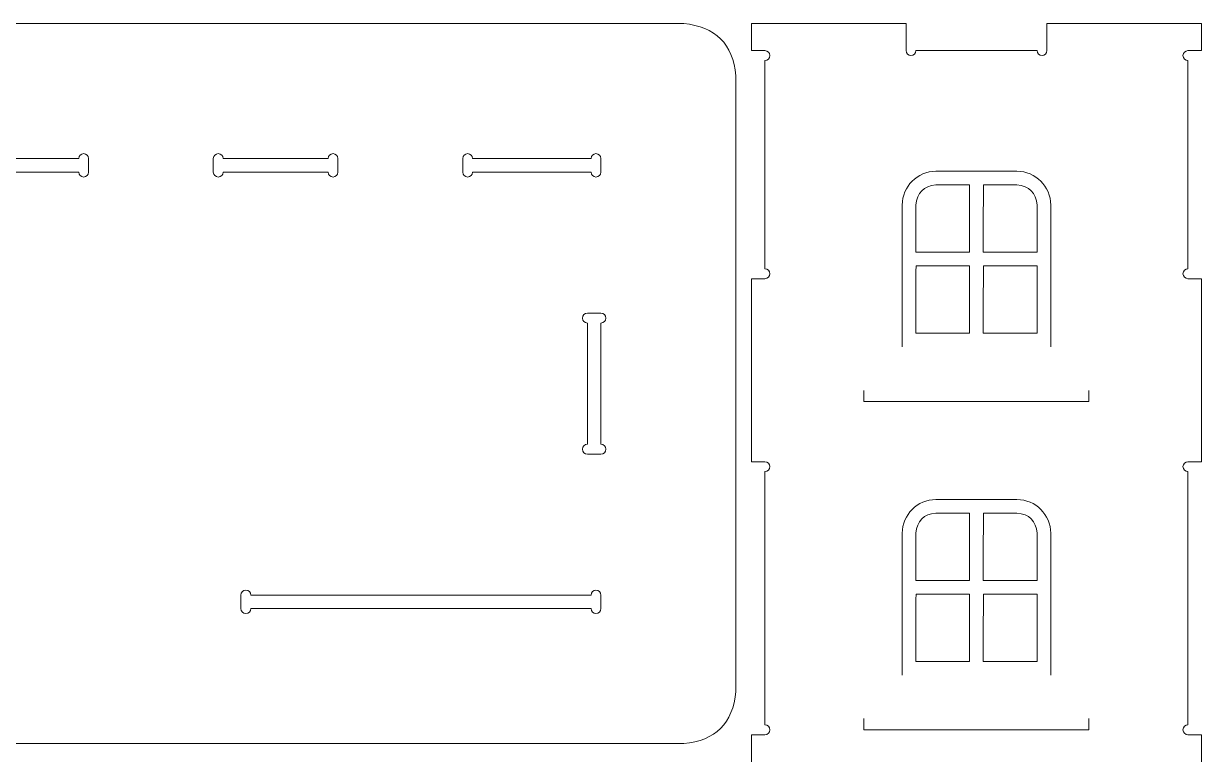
# Model space of a CAD drawing. Header units: millimetres. Extents: x -494 to 494, y -418 to 418.
# Drawn here: x -278.6 to -16.8, y 255.8 to 418.2 of the extents above; entities that cross this region are included whole.
import ezdxf

# ---------------------------------------------------------------- set-up
doc = ezdxf.new("R2010")
doc.units = ezdxf.units.MM
doc.header["$MEASUREMENT"] = 0

msp = doc.modelspace()

# ---------------------------------------------------------------- linework, layer by layer
at = {"lineweight": 9}
for points, knots in [([(-380.2743, 269.7641), (-380.2743, 360.9841), (-380.2743, 406.5941), (-380.2743, 406.5941), (-380.2743, 406.5941), (-379.624, 413.6544), (-375.764, 417.5178), (-368.6943, 418.1841), (-368.6943, 418.1841), (-368.6943, 418.1841), (-289.751, 418.1841), (-131.8643, 418.1841), (-131.8643, 418.1841), (-124.7971, 417.5169), (-120.9338, 413.6536), (-120.2743, 406.5941), (-120.2743, 406.5941), (-120.2743, 406.5941), (-120.2743, 360.9841), (-120.2743, 269.7641), (-120.2743, 269.7641), (-120.9358, 262.7126), (-124.7992, 258.8526), (-131.8643, 258.1841), (-131.8643, 258.1841), (-131.8643, 258.1841), (-210.8076, 258.1841), (-368.6943, 258.1841), (-368.6943, 258.1841), (-375.7619, 258.8517), (-379.6219, 262.7117), (-380.2743, 269.7641)], [0, 0, 0, 0, 0.11111111, 0.11111111, 0.11111111, 0.11111111, 0.22222222, 0.22222222, 0.22222222, 0.22222222, 0.33333333, 0.33333333, 0.33333333, 0.33333333, 0.44444444, 0.44444444, 0.44444444, 0.44444444, 0.55555556, 0.55555556, 0.55555556, 0.55555556, 0.66666667, 0.66666667, 0.66666667, 0.66666667, 0.77777778, 0.77777778, 0.77777778, 0.77777778, 1, 1, 1, 1]), ([(-19.8061, 409.9697), (-19.8061, 409.9697), (-19.8061, 363.6997), (-19.8061, 363.6997), (-19.8061, 363.6997), (-20.4136, 363.6997), (-20.9061, 363.2072), (-20.9061, 362.5997), (-20.9061, 362.5997), (-20.9061, 361.9922), (-20.4136, 361.4997), (-19.8061, 361.4997), (-19.8061, 361.4997), (-19.8061, 361.4997), (-16.8061, 361.4997), (-16.8061, 361.4997), (-16.8061, 361.4997), (-16.8061, 361.4997), (-16.8061, 320.8397), (-16.8061, 320.8397), (-16.8061, 320.8397), (-16.8061, 320.8397), (-19.8061, 320.8397), (-19.8061, 320.8397), (-19.8061, 320.8397), (-20.4136, 320.8397), (-20.9061, 320.3472), (-20.9061, 319.7397), (-20.9061, 319.7397), (-20.9061, 319.1322), (-20.4136, 318.6397), (-19.8061, 318.6397), (-19.8061, 318.6397), (-19.8061, 318.6397), (-19.8061, 262.3697), (-19.8061, 262.3697), (-19.8061, 262.3697), (-20.4136, 262.3697), (-20.9061, 261.8772), (-20.9061, 261.2697), (-20.9061, 261.2697), (-20.9061, 260.6622), (-20.4136, 260.1697), (-19.8061, 260.1697), (-19.8061, 260.1697), (-19.8061, 260.1697), (-16.8061, 260.1697), (-16.8061, 260.1697), (-16.8061, 260.1697), (-16.8061, 260.1697), (-16.8061, 209.4997), (-16.8061, 209.4997), (-16.8061, 209.4997), (-16.8061, 209.4997), (-19.8061, 209.4997), (-19.8061, 209.4997), (-19.8061, 209.4997), (-20.4136, 209.4997), (-20.9061, 209.0072), (-20.9061, 208.3997), (-20.9061, 208.3997), (-20.9061, 207.7922), (-20.4136, 207.2997), (-19.8061, 207.2997), (-19.8061, 207.2997), (-19.8061, 207.2997), (-19.8061, 161.0397), (-19.8061, 161.0397), (-19.8061, 161.0397), (-20.4136, 161.0397), (-20.9061, 160.5472), (-20.9061, 159.9397), (-20.9061, 159.9397), (-20.9061, 159.3322), (-20.4136, 158.8397), (-19.8061, 158.8397), (-19.8061, 158.8397), (-19.8061, 158.8397), (-16.8061, 158.8397), (-16.8061, 158.8397), (-16.8061, 158.8397), (-16.8061, 158.8397), (-16.8061, 108.1697), (-16.8061, 108.1697), (-16.8061, 108.1697), (-16.8061, 108.1697), (-19.8061, 108.1697), (-19.8061, 108.1697), (-19.8061, 108.1697), (-20.4136, 108.1697), (-20.9061, 107.6772), (-20.9061, 107.0697), (-20.9061, 107.0697), (-20.9061, 106.4622), (-20.4136, 105.9697), (-19.8061, 105.9697), (-19.8061, 105.9697), (-19.8061, 105.9697), (-19.8061, 59.6997), (-19.8061, 59.6997), (-19.8061, 59.6997), (-20.4136, 59.6997), (-20.9061, 59.2072), (-20.9061, 58.5997), (-20.9061, 58.5997), (-20.9061, 57.9922), (-20.4136, 57.4997), (-19.8061, 57.4997), (-19.8061, 57.4997), (-19.8061, 57.4997), (-16.8061, 57.4997), (-16.8061, 57.4997), (-16.8061, 57.4997), (-16.8061, 57.4997), (-16.8061, 6.8397), (-16.8061, 6.8397), (-16.8061, 6.8397), (-16.8061, 6.8397), (-19.8061, 6.8397), (-19.8061, 6.8397), (-19.8061, 6.8397), (-20.4136, 6.8397), (-20.9061, 6.3472), (-20.9061, 5.7397), (-20.9061, 5.7397), (-20.9061, 5.1322), (-20.4136, 4.6397), (-19.8061, 4.6397), (-19.8061, 4.6397), (-19.8061, 4.6397), (-19.8061, -43.6903), (-19.8061, -43.6903), (-19.8061, -43.6903), (-19.8061, -43.6903), (-48.9361, -43.6903), (-48.9361, -43.6903), (-48.9361, -43.6903), (-48.9361, -43.0828), (-49.4286, -42.5903), (-50.0361, -42.5903), (-50.0361, -42.5903), (-50.6436, -42.5903), (-51.1361, -43.0828), (-51.1361, -43.6903), (-51.1361, -43.6903), (-51.1361, -43.6903), (-51.1361, -46.6903), (-51.1361, -46.6903), (-51.1361, -46.6903), (-51.1361, -46.6903), (-82.4661, -46.6903), (-82.4661, -46.6903), (-82.4661, -46.6903), (-82.4661, -46.6903), (-82.4661, -43.6903), (-82.4661, -43.6903), (-82.4661, -43.6903), (-82.4661, -43.0828), (-82.9586, -42.5903), (-83.5661, -42.5903), (-83.5661, -42.5903), (-84.1736, -42.5903), (-84.6661, -43.0828), (-84.6661, -43.6903), (-84.6661, -43.6903), (-84.6661, -43.6903), (-113.8061, -43.6903), (-113.8061, -43.6903), (-113.8061, -43.6903), (-113.8061, -43.6903), (-113.8061, 4.6397), (-113.8061, 4.6397), (-113.8061, 4.6397), (-113.1986, 4.6397), (-112.7061, 5.1322), (-112.7061, 5.7397), (-112.7061, 5.7397), (-112.7061, 6.3472), (-113.1986, 6.8397), (-113.8061, 6.8397), (-113.8061, 6.8397), (-113.8061, 6.8397), (-116.8061, 6.8397), (-116.8061, 6.8397), (-116.8061, 6.8397), (-116.8061, 6.8397), (-116.8061, 57.4997), (-116.8061, 57.4997), (-116.8061, 57.4997), (-116.8061, 57.4997), (-113.8061, 57.4997), (-113.8061, 57.4997), (-113.8061, 57.4997), (-113.1986, 57.4997), (-112.7061, 57.9922), (-112.7061, 58.5997), (-112.7061, 58.5997), (-112.7061, 59.2072), (-113.1986, 59.6997), (-113.8061, 59.6997), (-113.8061, 59.6997), (-113.8061, 59.6997), (-113.8061, 105.9697), (-113.8061, 105.9697), (-113.8061, 105.9697), (-113.1986, 105.9697), (-112.7061, 106.4622), (-112.7061, 107.0697), (-112.7061, 107.0697), (-112.7061, 107.6772), (-113.1986, 108.1697), (-113.8061, 108.1697), (-113.8061, 108.1697), (-113.8061, 108.1697), (-116.8061, 108.1697), (-116.8061, 108.1697), (-116.8061, 108.1697), (-116.8061, 108.1697), (-116.8061, 158.8397), (-116.8061, 158.8397), (-116.8061, 158.8397), (-116.8061, 158.8397), (-113.8061, 158.8397), (-113.8061, 158.8397), (-113.8061, 158.8397), (-113.1986, 158.8397), (-112.7061, 159.3322), (-112.7061, 159.9397), (-112.7061, 159.9397), (-112.7061, 160.5472), (-113.1986, 161.0397), (-113.8061, 161.0397), (-113.8061, 161.0397), (-113.8061, 161.0397), (-113.8061, 207.2997), (-113.8061, 207.2997), (-113.8061, 207.2997), (-113.1986, 207.2997), (-112.7061, 207.7922), (-112.7061, 208.3997), (-112.7061, 208.3997), (-112.7061, 209.0072), (-113.1986, 209.4997), (-113.8061, 209.4997), (-113.8061, 209.4997), (-113.8061, 209.4997), (-116.8061, 209.4997), (-116.8061, 209.4997), (-116.8061, 209.4997), (-116.8061, 209.4997), (-116.8061, 260.1697), (-116.8061, 260.1697), (-116.8061, 260.1697), (-116.8061, 260.1697), (-113.8061, 260.1697), (-113.8061, 260.1697), (-113.8061, 260.1697), (-113.1986, 260.1697), (-112.7061, 260.6622), (-112.7061, 261.2697), (-112.7061, 261.2697), (-112.7061, 261.8772), (-113.1986, 262.3697), (-113.8061, 262.3697), (-113.8061, 262.3697), (-113.8061, 262.3697), (-113.8061, 318.6397), (-113.8061, 318.6397), (-113.8061, 318.6397), (-113.1986, 318.6397), (-112.7061, 319.1322), (-112.7061, 319.7397), (-112.7061, 319.7397), (-112.7061, 320.3472), (-113.1986, 320.8397), (-113.8061, 320.8397), (-113.8061, 320.8397), (-113.8061, 320.8397), (-116.8061, 320.8397), (-116.8061, 320.8397), (-116.8061, 320.8397), (-116.8061, 320.8397), (-116.8061, 361.4997), (-116.8061, 361.4997), (-116.8061, 361.4997), (-116.8061, 361.4997), (-113.8061, 361.4997), (-113.8061, 361.4997), (-113.8061, 361.4997), (-113.1986, 361.4997), (-112.7061, 361.9922), (-112.7061, 362.5997), (-112.7061, 362.5997), (-112.7061, 363.2072), (-113.1986, 363.6997), (-113.8061, 363.6997), (-113.8061, 363.6997), (-113.8061, 363.6997), (-113.8061, 409.9697), (-113.8061, 409.9697), (-113.8061, 409.9697), (-113.1986, 409.9697), (-112.7061, 410.4622), (-112.7061, 411.0697), (-112.7061, 411.0697), (-112.7061, 411.6772), (-113.1986, 412.1697), (-113.8061, 412.1697), (-113.8061, 412.1697), (-113.8061, 412.1697), (-116.8061, 412.1697), (-116.8061, 412.1697), (-116.8061, 412.1697), (-116.8061, 412.1697), (-116.8061, 418.1697), (-116.8061, 418.1697), (-116.8061, 418.1697), (-116.8061, 418.1697), (-82.4661, 418.1697), (-82.4661, 418.1697), (-82.4661, 418.1697), (-82.4661, 418.1697), (-82.4661, 412.1697), (-82.4661, 412.1697), (-82.4661, 412.1697), (-82.4661, 411.5622), (-81.9736, 411.0697), (-81.3661, 411.0697), (-81.3661, 411.0697), (-80.7586, 411.0697), (-80.2661, 411.5622), (-80.2661, 412.1697), (-80.2661, 412.1697), (-80.2661, 412.1697), (-53.3361, 412.1697), (-53.3361, 412.1697), (-53.3361, 412.1697), (-53.3361, 411.5622), (-52.8436, 411.0697), (-52.2361, 411.0697), (-52.2361, 411.0697), (-51.6286, 411.0697), (-51.1361, 411.5622), (-51.1361, 412.1697), (-51.1361, 412.1697), (-51.1361, 412.1697), (-51.1361, 418.1697), (-51.1361, 418.1697), (-51.1361, 418.1697), (-51.1361, 418.1697), (-16.8061, 418.1697), (-16.8061, 418.1697), (-16.8061, 418.1697), (-16.8061, 418.1697), (-16.8061, 412.1697), (-16.8061, 412.1697), (-16.8061, 412.1697), (-16.8061, 412.1697), (-19.8061, 412.1697), (-19.8061, 412.1697), (-19.8061, 412.1697), (-20.4136, 412.1697), (-20.9061, 411.6772), (-20.9061, 411.0697), (-20.9061, 411.0697), (-20.9061, 410.4622), (-20.4136, 409.9697), (-19.8061, 409.9697)], [0, 0, 0, 0, 0.01075269, 0.01075269, 0.01075269, 0.01075269, 0.02150538, 0.02150538, 0.02150538, 0.02150538, 0.03225806, 0.03225806, 0.03225806, 0.03225806, 0.04301075, 0.04301075, 0.04301075, 0.04301075, 0.05376344, 0.05376344, 0.05376344, 0.05376344, 0.06451613, 0.06451613, 0.06451613, 0.06451613, 0.07526882, 0.07526882, 0.07526882, 0.07526882, 0.08602151, 0.08602151, 0.08602151, 0.08602151, 0.09677419, 0.09677419, 0.09677419, 0.09677419, 0.10752688, 0.10752688, 0.10752688, 0.10752688, 0.11827957, 0.11827957, 0.11827957, 0.11827957, 0.12903226, 0.12903226, 0.12903226, 0.12903226, 0.13978495, 0.13978495, 0.13978495, 0.13978495, 0.15053763, 0.15053763, 0.15053763, 0.15053763, 0.16129032, 0.16129032, 0.16129032, 0.16129032, 0.17204301, 0.17204301, 0.17204301, 0.17204301, 0.1827957, 0.1827957, 0.1827957, 0.1827957, 0.19354839, 0.19354839, 0.19354839, 0.19354839, 0.20430108, 0.20430108, 0.20430108, 0.20430108, 0.21505376, 0.21505376, 0.21505376, 0.21505376, 0.22580645, 0.22580645, 0.22580645, 0.22580645, 0.23655914, 0.23655914, 0.23655914, 0.23655914, 0.24731183, 0.24731183, 0.24731183, 0.24731183, 0.25806452, 0.25806452, 0.25806452, 0.25806452, 0.2688172, 0.2688172, 0.2688172, 0.2688172, 0.27956989, 0.27956989, 0.27956989, 0.27956989, 0.29032258, 0.29032258, 0.29032258, 0.29032258, 0.30107527, 0.30107527, 0.30107527, 0.30107527, 0.31182796, 0.31182796, 0.31182796, 0.31182796, 0.32258065, 0.32258065, 0.32258065, 0.32258065, 0.33333333, 0.33333333, 0.33333333, 0.33333333, 0.34408602, 0.34408602, 0.34408602, 0.34408602, 0.35483871, 0.35483871, 0.35483871, 0.35483871, 0.3655914, 0.3655914, 0.3655914, 0.3655914, 0.37634409, 0.37634409, 0.37634409, 0.37634409, 0.38709677, 0.38709677, 0.38709677, 0.38709677, 0.39784946, 0.39784946, 0.39784946, 0.39784946, 0.40860215, 0.40860215, 0.40860215, 0.40860215, 0.41935484, 0.41935484, 0.41935484, 0.41935484, 0.43010753, 0.43010753, 0.43010753, 0.43010753, 0.44086022, 0.44086022, 0.44086022, 0.44086022, 0.4516129, 0.4516129, 0.4516129, 0.4516129, 0.46236559, 0.46236559, 0.46236559, 0.46236559, 0.47311828, 0.47311828, 0.47311828, 0.47311828, 0.48387097, 0.48387097, 0.48387097, 0.48387097, 0.49462366, 0.49462366, 0.49462366, 0.49462366, 0.50537634, 0.50537634, 0.50537634, 0.50537634, 0.51612903, 0.51612903, 0.51612903, 0.51612903, 0.52688172, 0.52688172, 0.52688172, 0.52688172, 0.53763441, 0.53763441, 0.53763441, 0.53763441, 0.5483871, 0.5483871, 0.5483871, 0.5483871, 0.55913978, 0.55913978, 0.55913978, 0.55913978, 0.56989247, 0.56989247, 0.56989247, 0.56989247, 0.58064516, 0.58064516, 0.58064516, 0.58064516, 0.59139785, 0.59139785, 0.59139785, 0.59139785, 0.60215054, 0.60215054, 0.60215054, 0.60215054, 0.61290323, 0.61290323, 0.61290323, 0.61290323, 0.62365591, 0.62365591, 0.62365591, 0.62365591, 0.6344086, 0.6344086, 0.6344086, 0.6344086, 0.64516129, 0.64516129, 0.64516129, 0.64516129, 0.65591398, 0.65591398, 0.65591398, 0.65591398, 0.66666667, 0.66666667, 0.66666667, 0.66666667, 0.67741935, 0.67741935, 0.67741935, 0.67741935, 0.68817204, 0.68817204, 0.68817204, 0.68817204, 0.69892473, 0.69892473, 0.69892473, 0.69892473, 0.70967742, 0.70967742, 0.70967742, 0.70967742, 0.72043011, 0.72043011, 0.72043011, 0.72043011, 0.7311828, 0.7311828, 0.7311828, 0.7311828, 0.74193548, 0.74193548, 0.74193548, 0.74193548, 0.75268817, 0.75268817, 0.75268817, 0.75268817, 0.76344086, 0.76344086, 0.76344086, 0.76344086, 0.77419355, 0.77419355, 0.77419355, 0.77419355, 0.78494624, 0.78494624, 0.78494624, 0.78494624, 0.79569892, 0.79569892, 0.79569892, 0.79569892, 0.80645161, 0.80645161, 0.80645161, 0.80645161, 0.8172043, 0.8172043, 0.8172043, 0.8172043, 0.82795699, 0.82795699, 0.82795699, 0.82795699, 0.83870968, 0.83870968, 0.83870968, 0.83870968, 0.84946237, 0.84946237, 0.84946237, 0.84946237, 0.86021505, 0.86021505, 0.86021505, 0.86021505, 0.87096774, 0.87096774, 0.87096774, 0.87096774, 0.88172043, 0.88172043, 0.88172043, 0.88172043, 0.89247312, 0.89247312, 0.89247312, 0.89247312, 0.90322581, 0.90322581, 0.90322581, 0.90322581, 0.91397849, 0.91397849, 0.91397849, 0.91397849, 0.92473118, 0.92473118, 0.92473118, 0.92473118, 0.93548387, 0.93548387, 0.93548387, 0.93548387, 0.94623656, 0.94623656, 0.94623656, 0.94623656, 0.95698925, 0.95698925, 0.95698925, 0.95698925, 0.96774194, 0.96774194, 0.96774194, 0.96774194, 0.97849462, 0.97849462, 0.97849462, 0.97849462, 1, 1, 1, 1]), ([(-266.3343, 388.1841), (-266.3343, 388.1841), (-289.6443, 388.1841), (-289.6443, 388.1841), (-289.6443, 388.1841), (-289.6443, 388.7916), (-290.1368, 389.2841), (-290.7443, 389.2841), (-290.7443, 389.2841), (-291.3518, 389.2841), (-291.8443, 388.7916), (-291.8443, 388.1841), (-291.8443, 388.1841), (-291.8443, 388.1841), (-291.8443, 385.1841), (-291.8443, 385.1841), (-291.8443, 385.1841), (-291.8443, 384.5766), (-291.3518, 384.0841), (-290.7443, 384.0841), (-290.7443, 384.0841), (-290.1368, 384.0841), (-289.6443, 384.5766), (-289.6443, 385.1841), (-289.6443, 385.1841), (-289.6443, 385.1841), (-266.3343, 385.1841), (-266.3343, 385.1841), (-266.3343, 385.1841), (-266.3343, 384.5766), (-265.8418, 384.0841), (-265.2343, 384.0841), (-265.2343, 384.0841), (-264.6268, 384.0841), (-264.1343, 384.5766), (-264.1343, 385.1841), (-264.1343, 385.1841), (-264.1343, 385.1841), (-264.1343, 388.1841), (-264.1343, 388.1841), (-264.1343, 388.1841), (-264.1343, 388.7916), (-264.6268, 389.2841), (-265.2343, 389.2841), (-265.2343, 389.2841), (-265.8418, 389.2841), (-266.3343, 388.7916), (-266.3343, 388.1841)], [0, 0, 0, 0, 0.07692308, 0.07692308, 0.07692308, 0.07692308, 0.15384615, 0.15384615, 0.15384615, 0.15384615, 0.23076923, 0.23076923, 0.23076923, 0.23076923, 0.30769231, 0.30769231, 0.30769231, 0.30769231, 0.38461538, 0.38461538, 0.38461538, 0.38461538, 0.46153846, 0.46153846, 0.46153846, 0.46153846, 0.53846154, 0.53846154, 0.53846154, 0.53846154, 0.61538462, 0.61538462, 0.61538462, 0.61538462, 0.69230769, 0.69230769, 0.69230769, 0.69230769, 0.76923077, 0.76923077, 0.76923077, 0.76923077, 0.84615385, 0.84615385, 0.84615385, 0.84615385, 1, 1, 1, 1]), ([(-210.9043, 388.1841), (-210.9043, 388.1841), (-234.2143, 388.1841), (-234.2143, 388.1841), (-234.2143, 388.1841), (-234.2143, 388.7916), (-234.7068, 389.2841), (-235.3143, 389.2841), (-235.3143, 389.2841), (-235.9218, 389.2841), (-236.4143, 388.7916), (-236.4143, 388.1841), (-236.4143, 388.1841), (-236.4143, 388.1841), (-236.4143, 385.1841), (-236.4143, 385.1841), (-236.4143, 385.1841), (-236.4143, 384.5766), (-235.9218, 384.0841), (-235.3143, 384.0841), (-235.3143, 384.0841), (-234.7068, 384.0841), (-234.2143, 384.5766), (-234.2143, 385.1841), (-234.2143, 385.1841), (-234.2143, 385.1841), (-210.9043, 385.1841), (-210.9043, 385.1841), (-210.9043, 385.1841), (-210.9043, 384.5766), (-210.4118, 384.0841), (-209.8043, 384.0841), (-209.8043, 384.0841), (-209.1968, 384.0841), (-208.7043, 384.5766), (-208.7043, 385.1841), (-208.7043, 385.1841), (-208.7043, 385.1841), (-208.7043, 388.1841), (-208.7043, 388.1841), (-208.7043, 388.1841), (-208.7043, 388.7916), (-209.1968, 389.2841), (-209.8043, 389.2841), (-209.8043, 389.2841), (-210.4118, 389.2841), (-210.9043, 388.7916), (-210.9043, 388.1841)], [0, 0, 0, 0, 0.07692308, 0.07692308, 0.07692308, 0.07692308, 0.15384615, 0.15384615, 0.15384615, 0.15384615, 0.23076923, 0.23076923, 0.23076923, 0.23076923, 0.30769231, 0.30769231, 0.30769231, 0.30769231, 0.38461538, 0.38461538, 0.38461538, 0.38461538, 0.46153846, 0.46153846, 0.46153846, 0.46153846, 0.53846154, 0.53846154, 0.53846154, 0.53846154, 0.61538462, 0.61538462, 0.61538462, 0.61538462, 0.69230769, 0.69230769, 0.69230769, 0.69230769, 0.76923077, 0.76923077, 0.76923077, 0.76923077, 0.84615385, 0.84615385, 0.84615385, 0.84615385, 1, 1, 1, 1]), ([(-152.4743, 388.1841), (-152.4743, 388.1841), (-178.7943, 388.1841), (-178.7943, 388.1841), (-178.7943, 388.1841), (-178.7943, 388.7916), (-179.2868, 389.2841), (-179.8943, 389.2841), (-179.8943, 389.2841), (-180.5018, 389.2841), (-180.9943, 388.7916), (-180.9943, 388.1841), (-180.9943, 388.1841), (-180.9943, 388.1841), (-180.9943, 385.1841), (-180.9943, 385.1841), (-180.9943, 385.1841), (-180.9943, 384.5766), (-180.5018, 384.0841), (-179.8943, 384.0841), (-179.8943, 384.0841), (-179.2868, 384.0841), (-178.7943, 384.5766), (-178.7943, 385.1841), (-178.7943, 385.1841), (-178.7943, 385.1841), (-152.4743, 385.1841), (-152.4743, 385.1841), (-152.4743, 385.1841), (-152.4743, 384.5766), (-151.9818, 384.0841), (-151.3743, 384.0841), (-151.3743, 384.0841), (-150.7668, 384.0841), (-150.2743, 384.5766), (-150.2743, 385.1841), (-150.2743, 385.1841), (-150.2743, 385.1841), (-150.2743, 388.1841), (-150.2743, 388.1841), (-150.2743, 388.1841), (-150.2743, 388.7916), (-150.7668, 389.2841), (-151.3743, 389.2841), (-151.3743, 389.2841), (-151.9818, 389.2841), (-152.4743, 388.7916), (-152.4743, 388.1841)], [0, 0, 0, 0, 0.07692308, 0.07692308, 0.07692308, 0.07692308, 0.15384615, 0.15384615, 0.15384615, 0.15384615, 0.23076923, 0.23076923, 0.23076923, 0.23076923, 0.30769231, 0.30769231, 0.30769231, 0.30769231, 0.38461538, 0.38461538, 0.38461538, 0.38461538, 0.46153846, 0.46153846, 0.46153846, 0.46153846, 0.53846154, 0.53846154, 0.53846154, 0.53846154, 0.61538462, 0.61538462, 0.61538462, 0.61538462, 0.69230769, 0.69230769, 0.69230769, 0.69230769, 0.76923077, 0.76923077, 0.76923077, 0.76923077, 0.84615385, 0.84615385, 0.84615385, 0.84615385, 1, 1, 1, 1]), ([(-83.3015, 346.3601), (-83.3015, 346.3601), (-83.3015, 377.8601), (-83.3015, 377.8601), (-83.3015, 377.8601), (-83.3015, 381.9851), (-79.9265, 385.3601), (-75.8016, 385.3601), (-75.8016, 385.3601), (-75.8016, 385.3601), (-57.8015, 385.3601), (-57.8015, 385.3601), (-57.8015, 385.3601), (-53.6766, 385.3601), (-50.3015, 381.9851), (-50.3015, 377.8601), (-50.3015, 377.8601), (-50.3015, 377.8601), (-50.3015, 346.3601), (-50.3015, 346.3601)], [0, 0, 0, 0, 0.16666667, 0.16666667, 0.16666667, 0.16666667, 0.33333333, 0.33333333, 0.33333333, 0.33333333, 0.5, 0.5, 0.5, 0.5, 0.66666667, 0.66666667, 0.66666667, 0.66666667, 1, 1, 1, 1]), ([(-80.3015, 377.8601), (-80.3015, 369.86), (-80.3015, 367.3814), (-80.3015, 367.3814), (-80.3015, 367.3814), (-71.3015, 367.3815), (-68.3232, 367.3815), (-68.3232, 367.3815), (-68.3232, 367.3815), (-68.3232, 378.3815), (-68.389, 382.3601), (-68.389, 382.3601), (-68.389, 382.3601), (-74.3891, 382.3601), (-75.8016, 382.3601), (-75.8016, 382.3601), (-75.8016, 382.3601), (-78.5207, 382.1099), (-80.0207, 380.6099), (-80.3015, 377.8601)], [0, 0, 0, 0, 0.16666667, 0.16666667, 0.16666667, 0.16666667, 0.33333333, 0.33333333, 0.33333333, 0.33333333, 0.5, 0.5, 0.5, 0.5, 0.66666667, 0.66666667, 0.66666667, 0.66666667, 1, 1, 1, 1]), ([(-53.3231, 377.8601), (-53.3231, 369.86), (-53.3231, 367.3814), (-53.3231, 367.3814), (-53.3231, 367.3814), (-62.3231, 367.3815), (-65.3014, 367.3815), (-65.3014, 367.3815), (-65.3014, 367.3815), (-65.3014, 378.3815), (-65.2356, 382.3601), (-65.2356, 382.3601), (-65.2356, 382.3601), (-59.2355, 382.3601), (-57.823, 382.3601), (-57.823, 382.3601), (-57.823, 382.3601), (-55.1039, 382.1099), (-53.6039, 380.6099), (-53.3231, 377.8601)], [0, 0, 0, 0, 0.16666667, 0.16666667, 0.16666667, 0.16666667, 0.33333333, 0.33333333, 0.33333333, 0.33333333, 0.5, 0.5, 0.5, 0.5, 0.66666667, 0.66666667, 0.66666667, 0.66666667, 1, 1, 1, 1]), ([(-68.3231, 364.3601), (-68.3231, 356.36), (-68.3231, 349.3814), (-68.3231, 349.3814), (-68.3231, 349.3814), (-77.3231, 349.3815), (-80.3014, 349.3815), (-80.3014, 349.3815), (-80.3014, 349.3815), (-80.3014, 360.3815), (-80.2356, 364.3601), (-80.2356, 364.3601), (-80.2356, 364.3601), (-74.2355, 364.3601), (-68.3231, 364.3601), (-68.3231, 364.3601)], [0, 0, 0, 0, 0.2, 0.2, 0.2, 0.2, 0.4, 0.4, 0.4, 0.4, 0.6, 0.6, 0.6, 0.6, 1, 1, 1, 1]), ([(-53.3231, 364.3601), (-53.3231, 356.36), (-53.3231, 349.3814), (-53.3231, 349.3814), (-53.3231, 349.3814), (-62.3231, 349.3815), (-65.3014, 349.3815), (-65.3014, 349.3815), (-65.3014, 349.3815), (-65.3014, 360.3815), (-65.2356, 364.3601), (-65.2356, 364.3601), (-65.2356, 364.3601), (-59.2355, 364.3601), (-53.3231, 364.3601), (-53.3231, 364.3601)], [0, 0, 0, 0, 0.2, 0.2, 0.2, 0.2, 0.4, 0.4, 0.4, 0.4, 0.6, 0.6, 0.6, 0.6, 1, 1, 1, 1]), ([(-153.2743, 353.8441), (-153.2743, 353.8441), (-150.2743, 353.8441), (-150.2743, 353.8441), (-150.2743, 353.8441), (-149.6668, 353.8441), (-149.1743, 353.3516), (-149.1743, 352.7441), (-149.1743, 352.7441), (-149.1743, 352.1366), (-149.6668, 351.6441), (-150.2743, 351.6441), (-150.2743, 351.6441), (-150.2743, 351.6441), (-150.2743, 324.7141), (-150.2743, 324.7141), (-150.2743, 324.7141), (-149.6668, 324.7141), (-149.1743, 324.2216), (-149.1743, 323.6141), (-149.1743, 323.6141), (-149.1743, 323.0066), (-149.6668, 322.5141), (-150.2743, 322.5141), (-150.2743, 322.5141), (-150.2743, 322.5141), (-153.2743, 322.5141), (-153.2743, 322.5141), (-153.2743, 322.5141), (-153.8818, 322.5141), (-154.3743, 323.0066), (-154.3743, 323.6141), (-154.3743, 323.6141), (-154.3743, 324.2216), (-153.8818, 324.7141), (-153.2743, 324.7141), (-153.2743, 324.7141), (-153.2743, 324.7141), (-153.2743, 351.6441), (-153.2743, 351.6441), (-153.2743, 351.6441), (-153.8818, 351.6441), (-154.3743, 352.1366), (-154.3743, 352.7441), (-154.3743, 352.7441), (-154.3743, 353.3516), (-153.8818, 353.8441), (-153.2743, 353.8441)], [0, 0, 0, 0, 0.07692308, 0.07692308, 0.07692308, 0.07692308, 0.15384615, 0.15384615, 0.15384615, 0.15384615, 0.23076923, 0.23076923, 0.23076923, 0.23076923, 0.30769231, 0.30769231, 0.30769231, 0.30769231, 0.38461538, 0.38461538, 0.38461538, 0.38461538, 0.46153846, 0.46153846, 0.46153846, 0.46153846, 0.53846154, 0.53846154, 0.53846154, 0.53846154, 0.61538462, 0.61538462, 0.61538462, 0.61538462, 0.69230769, 0.69230769, 0.69230769, 0.69230769, 0.76923077, 0.76923077, 0.76923077, 0.76923077, 0.84615385, 0.84615385, 0.84615385, 0.84615385, 1, 1, 1, 1]), ([(-41.8051, 336.6788), (-41.8051, 336.6788), (-41.8051, 334.21), (-41.8051, 334.21), (-41.8051, 334.21), (-41.8051, 334.21), (-91.8359, 334.21), (-91.8359, 334.21), (-91.8359, 334.21), (-91.8359, 334.21), (-91.8359, 336.6788), (-91.8359, 336.6788)], [0, 0, 0, 0, 0.25, 0.25, 0.25, 0.25, 0.5, 0.5, 0.5, 0.5, 1, 1, 1, 1]), ([(-83.3015, 273.4301), (-83.3015, 273.4301), (-83.3015, 304.9301), (-83.3015, 304.9301), (-83.3015, 304.9301), (-83.3015, 309.0551), (-79.9265, 312.4301), (-75.8016, 312.4301), (-75.8016, 312.4301), (-75.8016, 312.4301), (-57.8015, 312.4301), (-57.8015, 312.4301), (-57.8015, 312.4301), (-53.6766, 312.4301), (-50.3015, 309.0551), (-50.3015, 304.9301), (-50.3015, 304.9301), (-50.3015, 304.9301), (-50.3015, 273.4301), (-50.3015, 273.4301)], [0, 0, 0, 0, 0.16666667, 0.16666667, 0.16666667, 0.16666667, 0.33333333, 0.33333333, 0.33333333, 0.33333333, 0.5, 0.5, 0.5, 0.5, 0.66666667, 0.66666667, 0.66666667, 0.66666667, 1, 1, 1, 1]), ([(-80.3015, 304.9301), (-80.3015, 296.93), (-80.3015, 294.4514), (-80.3015, 294.4514), (-80.3015, 294.4514), (-71.3015, 294.4515), (-68.3232, 294.4515), (-68.3232, 294.4515), (-68.3232, 294.4515), (-68.3232, 305.4515), (-68.389, 309.4301), (-68.389, 309.4301), (-68.389, 309.4301), (-74.3891, 309.4301), (-75.8016, 309.4301), (-75.8016, 309.4301), (-75.8016, 309.4301), (-78.5207, 309.1799), (-80.0207, 307.6799), (-80.3015, 304.9301)], [0, 0, 0, 0, 0.16666667, 0.16666667, 0.16666667, 0.16666667, 0.33333333, 0.33333333, 0.33333333, 0.33333333, 0.5, 0.5, 0.5, 0.5, 0.66666667, 0.66666667, 0.66666667, 0.66666667, 1, 1, 1, 1]), ([(-53.3231, 304.9301), (-53.3231, 296.93), (-53.3231, 294.4514), (-53.3231, 294.4514), (-53.3231, 294.4514), (-62.3231, 294.4515), (-65.3014, 294.4515), (-65.3014, 294.4515), (-65.3014, 294.4515), (-65.3014, 305.4515), (-65.2356, 309.4301), (-65.2356, 309.4301), (-65.2356, 309.4301), (-59.2355, 309.4301), (-57.823, 309.4301), (-57.823, 309.4301), (-57.823, 309.4301), (-55.1039, 309.1799), (-53.6039, 307.6799), (-53.3231, 304.9301)], [0, 0, 0, 0, 0.16666667, 0.16666667, 0.16666667, 0.16666667, 0.33333333, 0.33333333, 0.33333333, 0.33333333, 0.5, 0.5, 0.5, 0.5, 0.66666667, 0.66666667, 0.66666667, 0.66666667, 1, 1, 1, 1]), ([(-228.0743, 291.1841), (-228.0743, 291.1841), (-152.4743, 291.1841), (-152.4743, 291.1841), (-152.4743, 291.1841), (-152.4743, 291.7916), (-151.9818, 292.2841), (-151.3743, 292.2841), (-151.3743, 292.2841), (-150.7668, 292.2841), (-150.2743, 291.7916), (-150.2743, 291.1841), (-150.2743, 291.1841), (-150.2743, 291.1841), (-150.2743, 288.1841), (-150.2743, 288.1841), (-150.2743, 288.1841), (-150.2743, 287.5766), (-150.7668, 287.0841), (-151.3743, 287.0841), (-151.3743, 287.0841), (-151.9818, 287.0841), (-152.4743, 287.5766), (-152.4743, 288.1841), (-152.4743, 288.1841), (-152.4743, 288.1841), (-228.0743, 288.1841), (-228.0743, 288.1841), (-228.0743, 288.1841), (-228.0743, 287.5766), (-228.5668, 287.0841), (-229.1743, 287.0841), (-229.1743, 287.0841), (-229.7818, 287.0841), (-230.2743, 287.5766), (-230.2743, 288.1841), (-230.2743, 288.1841), (-230.2743, 288.1841), (-230.2743, 291.1841), (-230.2743, 291.1841), (-230.2743, 291.1841), (-230.2743, 291.7916), (-229.7818, 292.2841), (-229.1743, 292.2841), (-229.1743, 292.2841), (-228.5668, 292.2841), (-228.0743, 291.7916), (-228.0743, 291.1841)], [0, 0, 0, 0, 0.07692308, 0.07692308, 0.07692308, 0.07692308, 0.15384615, 0.15384615, 0.15384615, 0.15384615, 0.23076923, 0.23076923, 0.23076923, 0.23076923, 0.30769231, 0.30769231, 0.30769231, 0.30769231, 0.38461538, 0.38461538, 0.38461538, 0.38461538, 0.46153846, 0.46153846, 0.46153846, 0.46153846, 0.53846154, 0.53846154, 0.53846154, 0.53846154, 0.61538462, 0.61538462, 0.61538462, 0.61538462, 0.69230769, 0.69230769, 0.69230769, 0.69230769, 0.76923077, 0.76923077, 0.76923077, 0.76923077, 0.84615385, 0.84615385, 0.84615385, 0.84615385, 1, 1, 1, 1]), ([(-68.3231, 291.4301), (-68.3231, 283.43), (-68.3231, 276.4514), (-68.3231, 276.4514), (-68.3231, 276.4514), (-77.3231, 276.4515), (-80.3014, 276.4515), (-80.3014, 276.4515), (-80.3014, 276.4515), (-80.3014, 287.4515), (-80.2356, 291.4301), (-80.2356, 291.4301), (-80.2356, 291.4301), (-74.2355, 291.4301), (-68.3231, 291.4301), (-68.3231, 291.4301)], [0, 0, 0, 0, 0.2, 0.2, 0.2, 0.2, 0.4, 0.4, 0.4, 0.4, 0.6, 0.6, 0.6, 0.6, 1, 1, 1, 1]), ([(-53.3231, 291.4301), (-53.3231, 283.43), (-53.3231, 276.4514), (-53.3231, 276.4514), (-53.3231, 276.4514), (-62.3231, 276.4515), (-65.3014, 276.4515), (-65.3014, 276.4515), (-65.3014, 276.4515), (-65.3014, 287.4515), (-65.2356, 291.4301), (-65.2356, 291.4301), (-65.2356, 291.4301), (-59.2355, 291.4301), (-53.3231, 291.4301), (-53.3231, 291.4301)], [0, 0, 0, 0, 0.2, 0.2, 0.2, 0.2, 0.4, 0.4, 0.4, 0.4, 0.6, 0.6, 0.6, 0.6, 1, 1, 1, 1]), ([(-41.8051, 263.7488), (-41.8051, 263.7488), (-41.8051, 261.28), (-41.8051, 261.28), (-41.8051, 261.28), (-41.8051, 261.28), (-91.8359, 261.28), (-91.8359, 261.28), (-91.8359, 261.28), (-91.8359, 261.28), (-91.8359, 263.7488), (-91.8359, 263.7488)], [0, 0, 0, 0, 0.25, 0.25, 0.25, 0.25, 0.5, 0.5, 0.5, 0.5, 1, 1, 1, 1])]:
    msp.add_open_spline(points, degree=3, knots=knots, dxfattribs=at)

doc.saveas('drawing.dxf')
